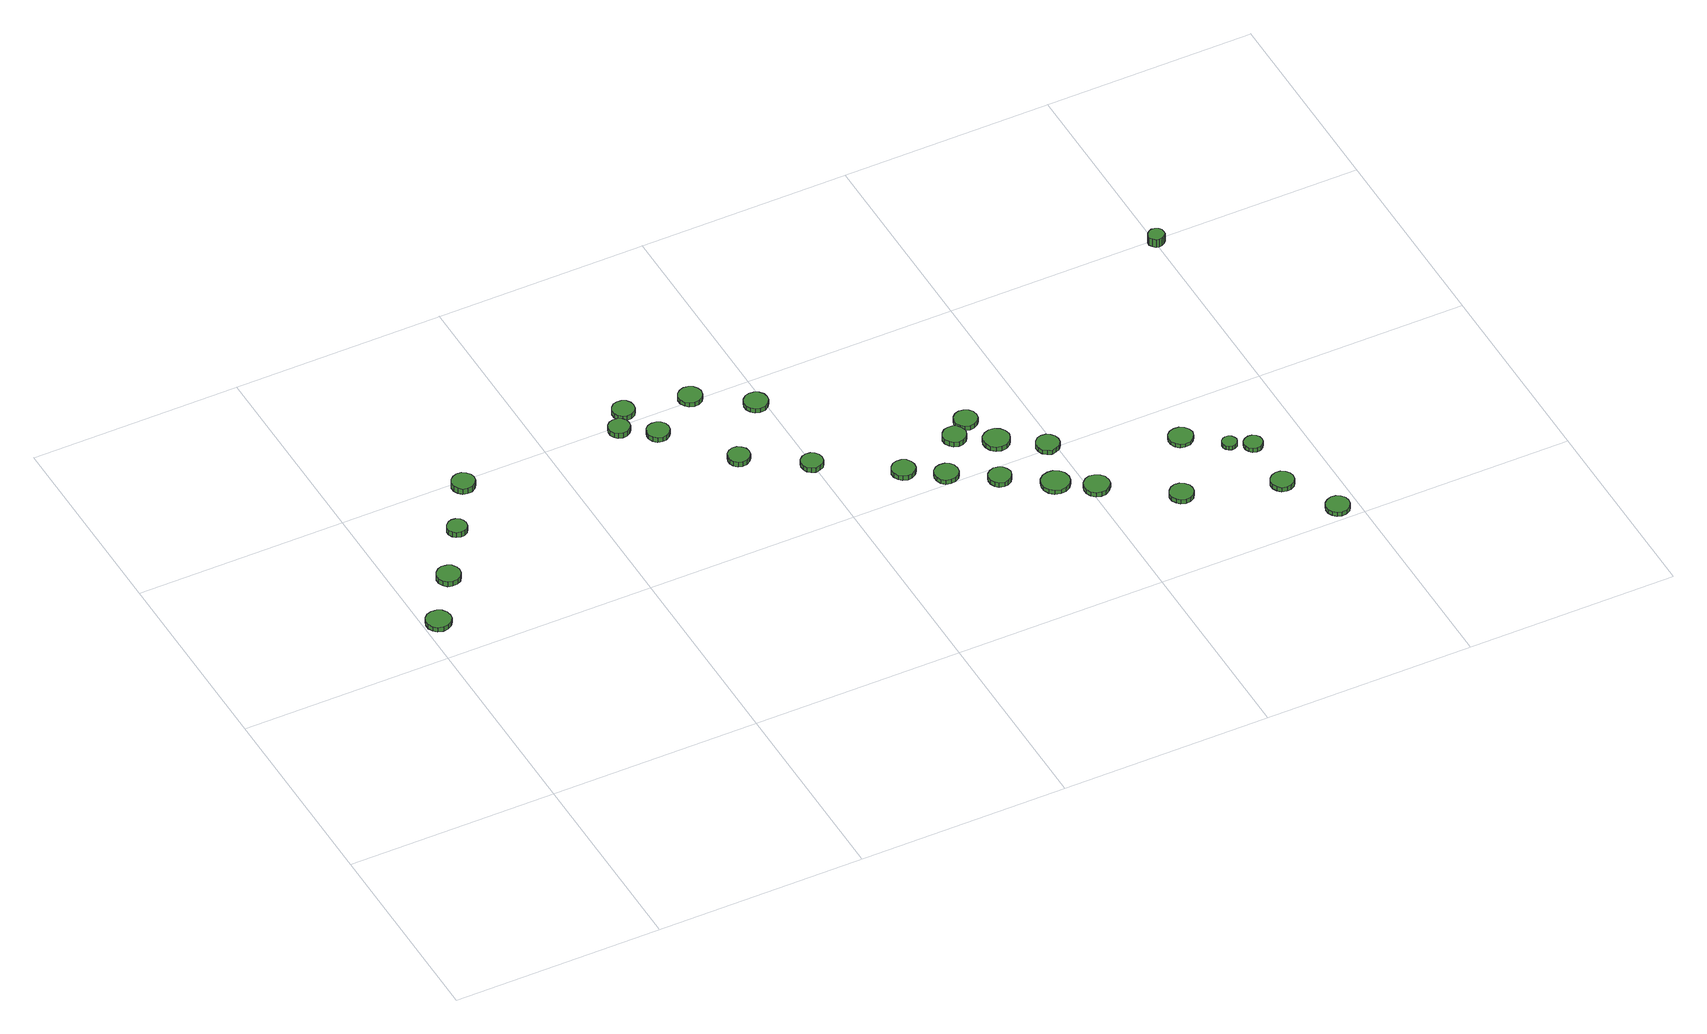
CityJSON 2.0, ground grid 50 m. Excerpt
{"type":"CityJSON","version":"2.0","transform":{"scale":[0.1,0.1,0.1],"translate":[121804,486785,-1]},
"CityObjects":{
"tree1":{"type":"SolitaryVegetationObject","attributes":{"function":"something"},"geometry":[{"type":"MultiSurface","lod":"1","boundaries":[[[0,1,2,3,4,5,6,7,8,9,10,11,12,13,14]],[[15,16,17,18,19,20,21,22,23,24,25,26,27,28,29]],[[0,29,28,1]],[[1,28,27,2]],[[2,27,26,3]],[[3,26,25,4]],[[4,25,24,5]],[[5,24,23,6]],[[6,23,22,7]],[[7,22,21,8]],[[8,21,20,9]],[[9,20,19,10]],[[10,19,18,11]],[[11,18,17,12]],[[12,17,16,13]],[[13,16,15,14]],[[14,15,29,0]]]}]},
"tree2":{"type":"SolitaryVegetationObject","attributes":{"function":"something"},"geometry":[{"type":"MultiSurface","lod":"1","boundaries":[[[30,31,32,33,34,35,36,37,38,39,40,41,42,43,44]],[[45,46,47,48,49,50,51,52,53,54,55,56,57,58,59]],[[30,59,58,31]],[[31,58,57,32]],[[32,57,56,33]],[[33,56,55,34]],[[34,55,54,35]],[[35,54,53,36]],[[36,53,52,37]],[[37,52,51,38]],[[38,51,50,39]],[[39,50,49,40]],[[40,49,48,41]],[[41,48,47,42]],[[42,47,46,43]],[[43,46,45,44]],[[44,45,59,30]]]}]},
"tree3":{"type":"SolitaryVegetationObject","attributes":{"function":"something"},"geometry":[{"type":"MultiSurface","lod":"1","boundaries":[[[60,61,62,63,64,65,66,67,68,69,70,71,72,73,74]],[[75,76,77,78,79,80,81,82,83,84,85,86,87,88,89]],[[60,89,88,61]],[[61,88,87,62]],[[62,87,86,63]],[[63,86,85,64]],[[64,85,84,65]],[[65,84,83,66]],[[66,83,82,67]],[[67,82,81,68]],[[68,81,80,69]],[[69,80,79,70]],[[70,79,78,71]],[[71,78,77,72]],[[72,77,76,73]],[[73,76,75,74]],[[74,75,89,60]]]}]},
"tree4":{"type":"SolitaryVegetationObject","attributes":{"function":"something"},"geometry":[{"type":"MultiSurface","lod":"1","boundaries":[[[90,91,92,93,94,95,96,97,98,99,100,101,102,103,104]],[[105,106,107,108,109,110,111,112,113,114,115,116,117,118,119]],[[90,119,118,91]],[[91,118,117,92]],[[92,117,116,93]],[[93,116,115,94]],[[94,115,114,95]],[[95,114,113,96]],[[96,113,112,97]],[[97,112,111,98]],[[98,111,110,99]],[[99,110,109,100]],[[100,109,108,101]],[[101,108,107,102]],[[102,107,106,103]],[[103,106,105,104]],[[104,105,119,90]]]}]},
"tree5":{"type":"SolitaryVegetationObject","attributes":{"function":"something"}},
"tree6":{"type":"SolitaryVegetationObject","attributes":{"function":"something"},"geometry":[{"type":"MultiSurface","lod":"1","boundaries":[[[120,121,122,123,124,125,126,127,128,129,130,131,132,133,134]],[[135,136,137,138,139,140,141,142,143,144,145,146,147,148,149]],[[120,149,148,121]],[[121,148,147,122]],[[122,147,146,123]],[[123,146,145,124]],[[124,145,144,125]],[[125,144,143,126]],[[126,143,142,127]],[[127,142,141,128]],[[128,141,140,129]],[[129,140,139,130]],[[130,139,138,131]],[[131,138,137,132]],[[132,137,136,133]],[[133,136,135,134]],[[134,135,149,120]]]}]},
"tree7":{"type":"SolitaryVegetationObject","attributes":{"function":"something"},"geometry":[{"type":"MultiSurface","lod":"1","boundaries":[[[150,151,152,153,154,155,156,157,158,159,160,161,162,163,164]],[[165,166,167,168,169,170,171,172,173,174,175,176,177,178,179]],[[150,179,178,151]],[[151,178,177,152]],[[152,177,176,153]],[[153,176,175,154]],[[154,175,174,155]],[[155,174,173,156]],[[156,173,172,157]],[[157,172,171,158]],[[158,171,170,159]],[[159,170,169,160]],[[160,169,168,161]],[[161,168,167,162]],[[162,167,166,163]],[[163,166,165,164]],[[164,165,179,150]]]}]},
"tree8":{"type":"SolitaryVegetationObject","attributes":{"function":"something"},"geometry":[{"type":"MultiSurface","lod":"1","boundaries":[[[180,181,182,183,184,185,186,187,188,189,190,191,192,193,194]],[[195,196,197,198,199,200,201,202,203,204,205,206,207,208,209]],[[180,209,208,181]],[[181,208,207,182]],[[182,207,206,183]],[[183,206,205,184]],[[184,205,204,185]],[[185,204,203,186]],[[186,203,202,187]],[[187,202,201,188]],[[188,201,200,189]],[[189,200,199,190]],[[190,199,198,191]],[[191,198,197,192]],[[192,197,196,193]],[[193,196,195,194]],[[194,195,209,180]]]}]},
"tree9":{"type":"SolitaryVegetationObject","attributes":{"function":"something"},"geometry":[{"type":"MultiSurface","lod":"1","boundaries":[[[210,211,212,213,214,215,216,217,218,219,220,221,222,223,224]],[[225,226,227,228,229,230,231,232,233,234,235,236,237,238,239]],[[210,239,238,211]],[[211,238,237,212]],[[212,237,236,213]],[[213,236,235,214]],[[214,235,234,215]],[[215,234,233,216]],[[216,233,232,217]],[[217,232,231,218]],[[218,231,230,219]],[[219,230,229,220]],[[220,229,228,221]],[[221,228,227,222]],[[222,227,226,223]],[[223,226,225,224]],[[224,225,239,210]]]}]},
"tree10":{"type":"SolitaryVegetationObject","attributes":{"function":"something"},"geometry":[{"type":"MultiSurface","lod":"1","boundaries":[[[240,241,242,243,244,245,246,247,248,249,250,251,252,253,254]],[[255,256,257,258,259,260,261,262,263,264,265,266,267,268,269]],[[240,269,268,241]],[[241,268,267,242]],[[242,267,266,243]],[[243,266,265,244]],[[244,265,264,245]],[[245,264,263,246]],[[246,263,262,247]],[[247,262,261,248]],[[248,261,260,249]],[[249,260,259,250]],[[250,259,258,251]],[[251,258,257,252]],[[252,257,256,253]],[[253,256,255,254]],[[254,255,269,240]]]}]},
"tree11":{"type":"SolitaryVegetationObject","attributes":{"function":"something"},"geometry":[{"type":"MultiSurface","lod":"1","boundaries":[[[270,271,272,273,274,275,276,277,278,279,280,281,282,283,284]],[[285,286,287,288,289,290,291,292,293,294,295,296,297,298,299]],[[270,299,298,271]],[[271,298,297,272]],[[272,297,296,273]],[[273,296,295,274]],[[274,295,294,275]],[[275,294,293,276]],[[276,293,292,277]],[[277,292,291,278]],[[278,291,290,279]],[[279,290,289,280]],[[280,289,288,281]],[[281,288,287,282]],[[282,287,286,283]],[[283,286,285,284]],[[284,285,299,270]]]}]},
"tree12":{"type":"SolitaryVegetationObject","attributes":{"function":"something"},"geometry":[{"type":"MultiSurface","lod":"1","boundaries":[[[300,301,302,303,304,305,306,307,308,309,310,311,312,313,314]],[[315,316,317,318,319,320,321,322,323,324,325,326,327,328,329]],[[300,329,328,301]],[[301,328,327,302]],[[302,327,326,303]],[[303,326,325,304]],[[304,325,324,305]],[[305,324,323,306]],[[306,323,322,307]],[[307,322,321,308]],[[308,321,320,309]],[[309,320,319,310]],[[310,319,318,311]],[[311,318,317,312]],[[312,317,316,313]],[[313,316,315,314]],[[314,315,329,300]]]}]},
"tree13":{"type":"SolitaryVegetationObject","attributes":{"function":"something"},"geometry":[{"type":"MultiSurface","lod":"1","boundaries":[[[330,331,332,333,334,335,336,337,338,339,340,341,342,343,344]],[[345,346,347,348,349,350,351,352,353,354,355,356,357,358,359]],[[330,359,358,331]],[[331,358,357,332]],[[332,357,356,333]],[[333,356,355,334]],[[334,355,354,335]],[[335,354,353,336]],[[336,353,352,337]],[[337,352,351,338]],[[338,351,350,339]],[[339,350,349,340]],[[340,349,348,341]],[[341,348,347,342]],[[342,347,346,343]],[[343,346,345,344]],[[344,345,359,330]]]}]},
"tree14":{"type":"SolitaryVegetationObject","attributes":{"function":"something"},"geometry":[{"type":"MultiSurface","lod":"1","boundaries":[[[360,361,362,363,364,365,366,367,368,369,370,371,372,373,374]],[[375,376,377,378,379,380,381,382,383,384,385,386,387,388,389]],[[360,389,388,361]],[[361,388,387,362]],[[362,387,386,363]],[[363,386,385,364]],[[364,385,384,365]],[[365,384,383,366]],[[366,383,382,367]],[[367,382,381,368]],[[368,381,380,369]],[[369,380,379,370]],[[370,379,378,371]],[[371,378,377,372]],[[372,377,376,373]],[[373,376,375,374]],[[374,375,389,360]]]}]},
"tree15":{"type":"SolitaryVegetationObject","attributes":{"function":"something"},"geometry":[{"type":"MultiSurface","lod":"1","boundaries":[[[390,391,392,393,394,395,396,397,398,399,400,401,402,403,404]],[[405,406,407,408,409,410,411,412,413,414,415,416,417,418,419]],[[390,419,418,391]],[[391,418,417,392]],[[392,417,416,393]],[[393,416,415,394]],[[394,415,414,395]],[[395,414,413,396]],[[396,413,412,397]],[[397,412,411,398]],[[398,411,410,399]],[[399,410,409,400]],[[400,409,408,401]],[[401,408,407,402]],[[402,407,406,403]],[[403,406,405,404]],[[404,405,419,390]]]}]},
"tree16":{"type":"SolitaryVegetationObject","attributes":{"function":"something"},"geometry":[{"type":"MultiSurface","lod":"1","boundaries":[[[420,421,422,423,424,425,426,427,428,429,430,431,432,433,434]],[[435,436,437,438,439,440,441,442,443,444,445,446,447,448,449]],[[420,449,448,421]],[[421,448,447,422]],[[422,447,446,423]],[[423,446,445,424]],[[424,445,444,425]],[[425,444,443,426]],[[426,443,442,427]],[[427,442,441,428]],[[428,441,440,429]],[[429,440,439,430]],[[430,439,438,431]],[[431,438,437,432]],[[432,437,436,433]],[[433,436,435,434]],[[434,435,449,420]]]}]},
"tree17":{"type":"SolitaryVegetationObject","attributes":{"function":"something"},"geometry":[{"type":"MultiSurface","lod":"1","boundaries":[[[450,451,452,453,454,455,456,457,458,459,460,461,462,463,464]],[[465,466,467,468,469,470,471,472,473,474,475,476,477,478,479]],[[450,479,478,451]],[[451,478,477,452]],[[452,477,476,453]],[[453,476,475,454]],[[454,475,474,455]],[[455,474,473,456]],[[456,473,472,457]],[[457,472,471,458]],[[458,471,470,459]],[[459,470,469,460]],[[460,469,468,461]],[[461,468,467,462]],[[462,467,466,463]],[[463,466,465,464]],[[464,465,479,450]]]}]},
"tree18":{"type":"SolitaryVegetationObject","attributes":{"function":"something"},"geometry":[{"type":"MultiSurface","lod":"1","boundaries":[[[480,481,482,483,484,485,486,487,488,489,490,491,492,493,494]],[[495,496,497,498,499,500,501,502,503,504,505,506,507,508,509]],[[480,509,508,481]],[[481,508,507,482]],[[482,507,506,483]],[[483,506,505,484]],[[484,505,504,485]],[[485,504,503,486]],[[486,503,502,487]],[[487,502,501,488]],[[488,501,500,489]],[[489,500,499,490]],[[490,499,498,491]],[[491,498,497,492]],[[492,497,496,493]],[[493,496,495,494]],[[494,495,509,480]]]}]},
"tree19":{"type":"SolitaryVegetationObject","attributes":{"function":"something"},"geometry":[{"type":"MultiSurface","lod":"1","boundaries":[[[510,511,512,513,514,515,516,517,518,519,520,521,522,523,524]],[[525,526,527,528,529,530,531,532,533,534,535,536,537,538,539]],[[510,539,538,511]],[[511,538,537,512]],[[512,537,536,513]],[[513,536,535,514]],[[514,535,534,515]],[[515,534,533,516]],[[516,533,532,517]],[[517,532,531,518]],[[518,531,530,519]],[[519,530,529,520]],[[520,529,528,521]],[[521,528,527,522]],[[522,527,526,523]],[[523,526,525,524]],[[524,525,539,510]]]}]},
"tree20":{"type":"SolitaryVegetationObject","attributes":{"function":"something"},"geometry":[{"type":"MultiSurface","lod":"1","boundaries":[[[540,541,542,543,544,545,546,547,548,549,550,551,552,553,554]],[[555,556,557,558,559,560,561,562,563,564,565,566,567,568,569]],[[540,569,568,541]],[[541,568,567,542]],[[542,567,566,543]],[[543,566,565,544]],[[544,565,564,545]],[[545,564,563,546]],[[546,563,562,547]],[[547,562,561,548]],[[548,561,560,549]],[[549,560,559,550]],[[550,559,558,551]],[[551,558,557,552]],[[552,557,556,553]],[[553,556,555,554]],[[554,555,569,540]]]}]},
"tree21":{"type":"SolitaryVegetationObject","attributes":{"function":"something"},"geometry":[{"type":"MultiSurface","lod":"1","boundaries":[[[570,571,572,573,574,575,576,577,578,579,580,581,582,583,584]],[[585,586,587,588,589,590,591,592,593,594,595,596,597,598,599]],[[570,599,598,571]],[[571,598,597,572]],[[572,597,596,573]],[[573,596,595,574]],[[574,595,594,575]],[[575,594,593,576]],[[576,593,592,577]],[[577,592,591,578]],[[578,591,590,579]],[[579,590,589,580]],[[580,589,588,581]],[[581,588,587,582]],[[582,587,586,583]],[[583,586,585,584]],[[584,585,599,570]]]}]},
"tree22":{"type":"SolitaryVegetationObject","attributes":{"function":"something"},"geometry":[{"type":"MultiSurface","lod":"1","boundaries":[[[600,601,602,603,604,605,606,607,608,609,610,611,612,613,614]],[[615,616,617,618,619,620,621,622,623,624,625,626,627,628,629]],[[600,629,628,601]],[[601,628,627,602]],[[602,627,626,603]],[[603,626,625,604]],[[604,625,624,605]],[[605,624,623,606]],[[606,623,622,607]],[[607,622,621,608]],[[608,621,620,609]],[[609,620,619,610]],[[610,619,618,611]],[[611,618,617,612]],[[612,617,616,613]],[[613,616,615,614]],[[614,615,629,600]]]}]},
"tree23":{"type":"SolitaryVegetationObject","attributes":{"function":"something"},"geometry":[{"type":"MultiSurface","lod":"1","boundaries":[[[630,631,632,633,634,635,636,637,638,639,640,641,642,643,644]],[[645,646,647,648,649,650,651,652,653,654,655,656,657,658,659]],[[630,659,658,631]],[[631,658,657,632]],[[632,657,656,633]],[[633,656,655,634]],[[634,655,654,635]],[[635,654,653,636]],[[636,653,652,637]],[[637,652,651,638]],[[638,651,650,639]],[[639,650,649,640]],[[640,649,648,641]],[[641,648,647,642]],[[642,647,646,643]],[[643,646,645,644]],[[644,645,659,630]]]}]},
"tree24":{"type":"SolitaryVegetationObject","attributes":{"function":"something"},"geometry":[{"type":"MultiSurface","lod":"1","boundaries":[[[660,661,662,663,664,665,666,667,668,669,670,671,672,673,674]],[[675,676,677,678,679,680,681,682,683,684,685,686,687,688,689]],[[660,689,688,661]],[[661,688,687,662]],[[662,687,686,663]],[[663,686,685,664]],[[664,685,684,665]],[[665,684,683,666]],[[666,683,682,667]],[[667,682,681,668]],[[668,681,680,669]],[[669,680,679,670]],[[670,679,678,671]],[[671,678,677,672]],[[672,677,676,673]],[[673,676,675,674]],[[674,675,689,660]]]}]},
"tree25":{"type":"SolitaryVegetationObject","attributes":{"function":"something"},"geometry":[{"type":"MultiSurface","lod":"1","boundaries":[[[690,691,692,693,694,695,696,697,698,699,700,701,702,703,704]],[[705,706,707,708,709,710,711,712,713,714,715,716,717,718,719]],[[690,719,718,691]],[[691,718,717,692]],[[692,717,716,693]],[[693,716,715,694]],[[694,715,714,695]],[[695,714,713,696]],[[696,713,712,697]],[[697,712,711,698]],[[698,711,710,699]],[[699,710,709,700]],[[700,709,708,701]],[[701,708,707,702]],[[702,707,706,703]],[[703,706,705,704]],[[704,705,719,690]]]}]},
"tree26":{"type":"SolitaryVegetationObject","attributes":{"function":"something"},"geometry":[{"type":"MultiSurface","lod":"1","boundaries":[[[720,721,722,723,724,725,726,727,728,729,730,731,732,733,734]],[[735,736,737,738,739,740,741,742,743,744,745,746,747,748,749]],[[720,749,748,721]],[[721,748,747,722]],[[722,747,746,723]],[[723,746,745,724]],[[724,745,744,725]],[[725,744,743,726]],[[726,743,742,727]],[[727,742,741,728]],[[728,741,740,729]],[[729,740,739,730]],[[730,739,738,731]],[[731,738,737,732]],[[732,737,736,733]],[[733,736,735,734]],[[734,735,749,720]]]}]},
"tree27":{"type":"SolitaryVegetationObject","attributes":{"function":"something"},"geometry":[{"type":"MultiSurface","lod":"1","boundaries":[[[750,751,752,753,754,755,756,757,758,759,760,761,762,763,764]],[[765,766,767,768,769,770,771,772,773,774,775,776,777,778,779]],[[750,779,778,751]],[[751,778,777,752]],[[752,777,776,753]],[[753,776,775,754]],[[754,775,774,755]],[[755,774,773,756]],[[756,773,772,757]],[[757,772,771,758]],[[758,771,770,759]],[[759,770,769,760]],[[760,769,768,761]],[[761,768,767,762]],[[762,767,766,763]],[[763,766,765,764]],[[764,765,779,750]]]}]},
"tree28":{"type":"SolitaryVegetationObject","attributes":{"function":"something"},"geometry":[{"type":"MultiSurface","lod":"1","boundaries":[[[780,781,782,783,784,785,786,787,788,789,790,791,792,793,794]],[[795,796,797,798,799,800,801,802,803,804,805,806,807,808,809]],[[780,809,808,781]],[[781,808,807,782]],[[782,807,806,783]],[[783,806,805,784]],[[784,805,804,785]],[[785,804,803,786]],[[786,803,802,787]],[[787,802,801,788]],[[788,801,800,789]],[[789,800,799,790]],[[790,799,798,791]],[[791,798,797,792]],[[792,797,796,793]],[[793,796,795,794]],[[794,795,809,780]]]}]}
},
"vertices":[
[64,610,19],[62,622,19],[55,632,19],[44,638,19],[32,639,19],[20,636,19],[11,628,19],[6,616,19],[6,604,19],[11,593,19],[20,585,19],[32,581,19],[44,583,19],[55,589,19],[62,598,19],[62,598,7],[55,589,7],[44,583,7],[32,581,7],[20,585,7],[11,593,7],[6,604,7],[6,616,7],[11,628,7],[20,636,7],[32,639,7],[44,638,7],[55,632,7],[62,622,7],[64,610,7],
[150,731,20],[148,742,20],[141,752,20],[131,757,20],[119,759,20],[108,755,20],[100,747,20],[95,737,20],[95,725,20],[100,715,20],[108,707,20],[119,704,20],[131,705,20],[141,710,20],[148,720,20],[148,720,6],[141,710,6],[131,705,6],[119,704,6],[108,707,6],[100,715,6],[95,725,6],[95,737,6],[100,747,6],[108,755,6],[119,759,6],[131,757,6],[141,752,6],[148,742,6],[150,731,6],
[234,861,20],[232,870,20],[227,878,20],[218,883,20],[209,884,20],[199,881,20],[192,874,20],[188,865,20],[188,856,20],[192,847,20],[199,841,20],[209,838,20],[218,839,20],[227,843,20],[232,851,20],[232,851,6],[227,843,6],[218,839,6],[209,838,6],[199,841,6],[192,847,6],[188,856,6],[188,865,6],[192,874,6],[199,881,6],[209,884,6],[218,883,6],[227,878,6],[232,870,6],[234,861,6],
[318,985,20],[316,996,20],[309,1005,20],[299,1011,20],[288,1012,20],[277,1008,20],[269,1001,20],[264,990,20],[264,979,20],[269,969,20],[277,961,20],[288,958,20],[299,959,20],[309,965,20],[316,974,20],[316,974,5],[309,965,5],[299,959,5],[288,958,5],[277,961,5],[269,969,5],[264,979,5],[264,990,5],[269,1001,5],[277,1008,5],[288,1012,5],[299,1011,5],[309,1005,5],[316,996,5],[318,985,5],
[700,985,21],[698,996,21],[692,1004,21],[683,1009,21],[672,1010,21],[662,1007,21],[655,1000,21],[651,991,21],[651,980,21],[655,971,21],[662,964,21],[672,961,21],[683,962,21],[692,967,21],[698,975,21],[698,975,7],[692,967,7],[683,962,7],[672,961,7],[662,964,7],[655,971,7],[651,980,7],[651,991,7],[655,1000,7],[662,1007,7],[672,1010,7],[683,1009,7],[692,1004,7],[698,996,7],[700,985,7],
[736,1033,20],[734,1044,20],[728,1053,20],[718,1058,20],[707,1059,20],[697,1056,20],[689,1048,20],[685,1039,20],[685,1028,20],[689,1018,20],[697,1011,20],[707,1007,20],[718,1008,20],[728,1014,20],[734,1022,20],[734,1022,7],[728,1014,7],[718,1008,7],[707,1007,7],[697,1011,7],[689,1018,7],[685,1028,7],[685,1039,7],[689,1048,7],[697,1056,7],[707,1059,7],[718,1058,7],[728,1053,7],[734,1044,7],[736,1033,7],
[772,936,20],[770,947,20],[763,956,20],[754,961,20],[743,962,20],[732,959,20],[724,952,20],[720,942,20],[720,931,20],[724,920,20],[732,913,20],[743,910,20],[754,911,20],[763,916,20],[770,925,20],[770,925,7],[763,916,7],[754,911,7],[743,910,7],[732,913,7],[724,920,7],[720,931,7],[720,942,7],[724,952,7],[732,959,7],[743,962,7],[754,961,7],[763,956,7],[770,947,7],[772,936,7],
[891,784,19],[889,795,19],[882,803,19],[873,809,19],[862,810,19],[852,806,19],[844,799,19],[840,789,19],[840,779,19],[844,769,19],[852,761,19],[862,758,19],[873,759,19],[882,765,19],[889,773,19],[889,773,6],[882,765,6],[873,759,6],[862,758,6],[852,761,6],[844,769,6],[840,779,6],[840,789,6],[844,799,6],[852,806,6],[862,810,6],[873,809,6],[882,803,6],[889,795,6],[891,784,6],
[889,1007,19],[886,1018,19],[880,1027,19],[870,1033,19],[858,1034,19],[847,1030,19],[839,1023,19],[834,1012,19],[834,1001,19],[839,990,19],[847,983,19],[858,979,19],[870,980,19],[880,986,19],[886,995,19],[886,995,8],[880,986,8],[870,980,8],[858,979,8],[847,983,8],[839,990,8],[834,1001,8],[834,1012,8],[839,1023,8],[847,1030,8],[858,1034,8],[870,1033,8],[880,1027,8],[886,1018,8],[889,1007,8],
[1023,692,20],[1021,702,20],[1015,711,20],[1006,716,20],[995,717,20],[985,714,20],[977,707,20],[973,697,20],[973,687,20],[977,677,20],[985,670,20],[995,666,20],[1006,668,20],[1015,673,20],[1021,681,20],[1021,681,7],[1015,673,7],[1006,668,7],[995,666,7],[985,670,7],[977,677,7],[973,687,7],[973,697,7],[977,707,7],[985,714,7],[995,717,7],[1006,716,7],[1015,711,7],[1021,702,7],[1023,692,7],
[1008,923,19],[1006,935,19],[999,944,19],[989,950,19],[977,951,19],[966,948,19],[958,940,19],[953,929,19],[953,918,19],[958,907,19],[966,899,19],[977,896,19],[989,897,19],[999,903,19],[1006,912,19],[1006,912,7],[999,903,7],[989,897,7],[977,896,7],[966,899,7],[958,907,7],[953,918,7],[953,929,7],[958,940,7],[966,948,7],[977,951,7],[989,950,7],[999,944,7],[1006,935,7],[1008,923,7],
[1191,578,20],[1189,589,20],[1182,599,20],[1172,604,20],[1161,605,20],[1150,602,20],[1142,594,20],[1137,584,20],[1137,573,20],[1142,562,20],[1150,555,20],[1161,551,20],[1172,552,20],[1182,558,20],[1189,567,20],[1189,567,7],[1182,558,7],[1172,552,7],[1161,551,7],[1150,555,7],[1142,562,7],[1137,573,7],[1137,584,7],[1142,594,7],[1150,602,7],[1161,605,7],[1172,604,7],[1182,599,7],[1189,589,7],[1191,578,7],
[1270,524,19],[1267,536,19],[1261,545,19],[1251,551,19],[1239,552,19],[1228,549,19],[1219,541,19],[1215,530,19],[1215,519,19],[1219,508,19],[1228,500,19],[1239,497,19],[1251,498,19],[1261,504,19],[1267,513,19],[1267,513,7],[1261,504,7],[1251,498,7],[1239,497,7],[1228,500,7],[1219,508,7],[1215,519,7],[1215,530,7],[1219,541,7],[1228,549,7],[1239,552,7],[1251,551,7],[1261,545,7],[1267,536,7],[1270,524,7],
[1367,460,20],[1364,471,20],[1358,480,20],[1348,485,20],[1338,487,20],[1327,483,20],[1319,476,20],[1315,466,20],[1315,455,20],[1319,445,20],[1327,437,20],[1338,434,20],[1348,435,20],[1358,441,20],[1364,450,20],[1364,450,7],[1358,441,7],[1348,435,7],[1338,434,7],[1327,437,7],[1319,445,7],[1315,455,7],[1315,466,7],[1319,476,7],[1327,483,7],[1338,487,7],[1348,485,7],[1358,480,7],[1364,471,7],[1367,460,7],
[1341,624,20],[1338,635,20],[1332,644,20],[1322,650,20],[1311,651,20],[1300,648,20],[1292,640,20],[1287,630,20],[1287,618,20],[1292,608,20],[1300,601,20],[1311,597,20],[1322,598,20],[1332,604,20],[1338,613,20],[1338,613,7],[1332,604,7],[1322,598,7],[1311,597,7],[1300,601,7],[1292,608,7],[1287,618,7],[1287,630,7],[1292,640,7],[1300,648,7],[1311,651,7],[1322,650,7],[1332,644,7],[1338,635,7],[1341,624,7],
[1473,388,19],[1470,402,19],[1462,413,19],[1450,420,19],[1437,421,19],[1423,417,19],[1413,408,19],[1408,395,19],[1408,382,19],[1413,369,19],[1423,360,19],[1437,356,19],[1450,357,19],[1462,364,19],[1470,375,19],[1470,375,8],[1462,364,8],[1450,357,8],[1437,356,8],[1423,360,8],[1413,369,8],[1408,382,8],[1408,395,8],[1413,408,8],[1423,417,8],[1437,421,8],[1450,420,8],[1462,413,8],[1470,402,8],[1473,388,8],
[1387,660,19],[1385,672,19],[1378,681,19],[1368,686,19],[1357,688,19],[1346,684,19],[1338,676,19],[1333,666,19],[1333,655,19],[1338,644,19],[1346,637,19],[1357,633,19],[1368,635,19],[1378,640,19],[1385,649,19],[1385,649,7],[1378,640,7],[1368,635,7],[1357,633,7],[1346,637,7],[1338,644,7],[1333,655,7],[1333,666,7],[1338,676,7],[1346,684,7],[1357,688,7],[1368,686,7],[1378,681,7],[1385,672,7],[1387,660,7],
[1421,572,19],[1418,585,19],[1411,595,19],[1400,602,19],[1387,603,19],[1375,599,19],[1365,591,19],[1360,579,19],[1360,566,19],[1365,554,19],[1375,545,19],[1387,541,19],[1400,543,19],[1411,549,19],[1418,560,19],[1418,560,7],[1411,549,7],[1400,543,7],[1387,541,7],[1375,545,7],[1365,554,7],[1360,566,7],[1360,579,7],[1365,591,7],[1375,599,7],[1387,603,7],[1400,602,7],[1411,595,7],[1418,585,7],[1421,572,7],
[1545,338,19],[1543,350,19],[1535,360,19],[1524,366,19],[1512,368,19],[1500,364,19],[1491,355,19],[1486,344,19],[1486,332,19],[1491,320,19],[1500,312,19],[1512,308,19],[1524,309,19],[1535,316,19],[1543,326,19],[1543,326,7],[1535,316,7],[1524,309,7],[1512,308,7],[1500,312,7],[1491,320,7],[1486,332,7],[1486,344,7],[1491,355,7],[1500,364,7],[1512,368,7],[1524,366,7],[1535,360,7],[1543,350,7],[1545,338,7],
[1509,507,19],[1507,518,19],[1500,527,19],[1491,533,19],[1479,534,19],[1469,531,19],[1461,523,19],[1456,513,19],[1456,502,19],[1461,491,19],[1469,484,19],[1479,480,19],[1491,482,19],[1500,487,19],[1507,496,19],[1507,496,7],[1500,487,7],[1491,482,7],[1479,480,7],[1469,484,7],[1461,491,7],[1456,502,7],[1456,513,7],[1461,523,7],[1469,531,7],[1479,534,7],[1491,533,7],[1500,527,7],[1507,518,7],[1509,507,7],
[1696,230,18],[1694,241,18],[1687,251,18],[1677,257,18],[1665,258,18],[1654,254,18],[1646,246,18],[1641,236,18],[1641,224,18],[1646,214,18],[1654,206,18],[1665,202,18],[1677,203,18],[1687,209,18],[1694,219,18],[1694,219,7],[1687,209,7],[1677,203,7],[1665,202,7],[1654,206,7],[1646,214,7],[1641,224,7],[1641,236,7],[1646,246,7],[1654,254,7],[1665,258,7],[1677,257,7],[1687,251,7],[1694,241,7],[1696,230,7],
[1780,393,18],[1777,405,18],[1770,414,18],[1760,420,18],[1748,421,18],[1737,418,18],[1728,410,18],[1723,399,18],[1723,387,18],[1728,376,18],[1737,368,18],[1748,365,18],[1760,366,18],[1770,372,18],[1777,381,18],[1777,381,8],[1770,372,8],[1760,366,8],[1748,365,8],[1737,368,8],[1728,376,8],[1723,387,8],[1723,399,8],[1728,410,8],[1737,418,8],[1748,421,8],[1760,420,8],[1770,414,8],[1777,405,8],[1780,393,8],
[1909,163,19],[1907,174,19],[1900,183,19],[1890,189,19],[1879,190,19],[1868,186,19],[1860,179,19],[1855,169,19],[1855,157,19],[1860,147,19],[1868,139,19],[1879,136,19],[1890,137,19],[1900,143,19],[1907,152,19],[1907,152,7],[1900,143,7],[1890,137,7],[1879,136,7],[1868,139,7],[1860,147,7],[1855,157,7],[1855,169,7],[1860,179,7],[1868,186,7],[1879,190,7],[1890,189,7],[1900,183,7],[1907,174,7],[1909,163,7],
[1855,328,18],[1853,335,18],[1849,341,18],[1843,345,18],[1835,345,18],[1828,343,18],[1823,338,18],[1820,332,18],[1820,324,18],[1823,318,18],[1828,313,18],[1835,310,18],[1843,311,18],[1849,315,18],[1853,321,18],[1853,321,8],[1849,315,8],[1843,311,8],[1835,310,8],[1828,313,8],[1823,318,8],[1820,324,8],[1820,332,8],[1823,338,8],[1828,343,8],[1835,345,8],[1843,345,8],[1849,341,8],[1853,335,8],[1855,328,8],
[1979,36,19],[1977,47,19],[1970,56,19],[1960,62,19],[1949,63,19],[1938,59,19],[1930,52,19],[1925,41,19],[1925,30,19],[1930,20,19],[1938,12,19],[1949,8,19],[1960,10,19],[1970,15,19],[1977,24,19],[1977,24,7],[1970,15,7],[1960,10,7],[1949,8,7],[1938,12,7],[1930,20,7],[1925,30,7],[1925,41,7],[1930,52,7],[1938,59,7],[1949,63,7],[1960,62,7],[1970,56,7],[1977,47,7],[1979,36,7],
[1904,301,19],[1902,310,19],[1897,317,19],[1889,322,19],[1880,323,19],[1871,320,19],[1864,314,19],[1861,305,19],[1861,296,19],[1864,288,19],[1871,282,19],[1880,279,19],[1889,280,19],[1897,285,19],[1902,292,19],[1902,292,8],[1897,285,8],[1889,280,8],[1880,279,8],[1871,282,8],[1864,288,8],[1861,296,8],[1861,305,8],[1864,314,8],[1871,320,8],[1880,323,8],[1889,322,8],[1897,317,8],[1902,310,8],[1904,301,8],
[2020,989,32],[2019,997,32],[2014,1003,32],[2007,1007,32],[1999,1008,32],[1992,1005,32],[1986,1000,32],[1982,993,32],[1982,985,32],[1986,978,32],[1992,972,32],[1999,970,32],[2007,971,32],[2014,975,32],[2019,981,32],[2019,981,10],[2014,975,10],[2007,971,10],[1999,970,10],[1992,972,10],[1986,978,10],[1982,985,10],[1982,993,10],[1986,1000,10],[1992,1005,10],[1999,1008,10],[2007,1007,10],[2014,1003,10],[2019,997,10],[2020,989,10]
]}
